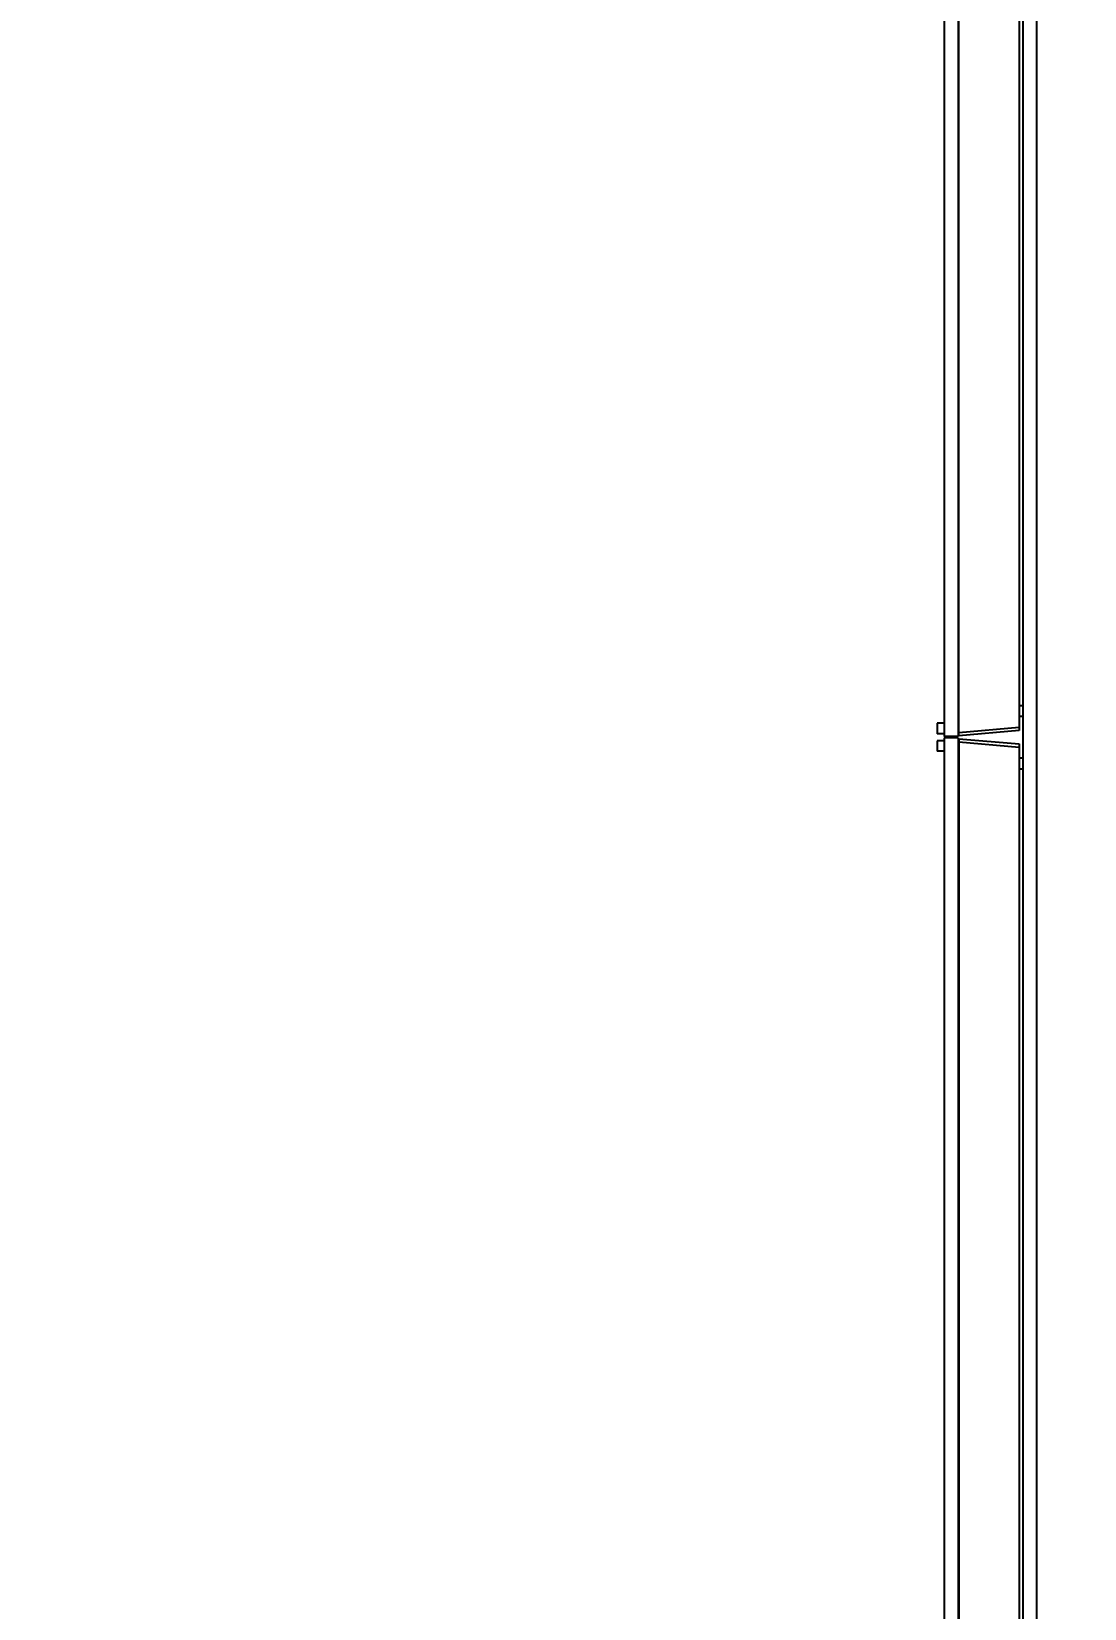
# Model space of a CAD drawing. Header units: millimetres. Extents: x -73584 to -37571, y -61249 to -50748.
# Drawn here: x -48449 to -48298.7, y -52735.1 to -52510 of the extents above; entities that cross this region are included whole.
import ezdxf

# ---------------------------------------------------------------- set-up
doc = ezdxf.new("R2010")
doc.units = ezdxf.units.MM
doc.header["$LTSCALE"] = 200
doc.header["$PDSIZE"] = -1
doc.layers.add('DIM', color=3, linetype='Continuous')
doc.styles.add('TSSD_Dimension', font='tssdeng.shx', dxfattribs={"width": 0.7, "bigfont": 'hztxt.shx'})
doc.dimstyles.new('TSSD_20_20', dxfattribs={"dimtxt": 60, "dimasz": 20, "dimexe": 20, "dimexo": 50, "dimgap": 20, "dimtad": 1, "dimdec": 0, "dimzin": 0, "dimdsep": 46, "dimtxsty": 'TSSD_Dimension', "dimblk": 'ARCHTICK', "dimcen": 0, "dimdle": 20, "dimclrt": 7, "dimadec": 0, "dimazin": 0, "dimtfac": 1, "dimtdec": 0, "dimtix": 1, "dimtmove": 2, "dimatfit": 3, "dimfxl": 1, "dimtolj": 1, "dimtzin": 0, "dimarcsym": 0})

# ---------------------------------------------------------------- blocks, each defined once
blk = doc.blocks.new('5569')
at = {"color": 7, "linetype": 'Continuous'}
for p, q in [((-46088.04, -54684.37), (-46088.04, -54934.17)), ((-46086.04, -54684.37), (-46086.04, -54934.17)), ((-46085.94, -54934.07), (-46085.94, -54684.47)), ((-46076.84, -54684.32), (-46076.84, -55184.22)), ((-46074.84, -55187.22), (-46074.84, -54684.32)), ((-46077.34, -54685.22), (-46077.34, -54933.31)), ((-46086.04, -54833.72), (-46085.94, -54833.62)), ((-46085.94, -54833.72), (-46086.04, -54833.72)), ((-46085.94, -54836.92), (-46086.04, -54836.92)), ((-46086.04, -54837.35), (-46085.94, -54837.35)), ((-46085.94, -54838.52), (-46086.04, -54838.52)), ((-46085.94, -54839.61), (-46086.04, -54839.61)), ((-46085.94, -54839.89), (-46086.04, -54839.89)), ((-46086.04, -54843.94), (-46085.94, -54843.94)), ((-46086.04, -54844.23), (-46085.94, -54844.23)), ((-46086.04, -54845.31), (-46085.94, -54845.31)), ((-46085.94, -54846.49), (-46086.04, -54846.49)), ((-46085.94, -54846.92), (-46086.04, -54846.92)), ((-46085.94, -54851.77), (-46086.04, -54851.77)), ((-46086.04, -54852.2), (-46085.94, -54852.2)), ((-46085.94, -54853.37), (-46086.04, -54853.37)), ((-46085.94, -54854.46), (-46086.04, -54854.46)), ((-46085.94, -54854.74), (-46086.04, -54854.74)), ((-46086.04, -54858.79), (-46085.94, -54858.79)), ((-46086.04, -54859.08), (-46085.94, -54859.08)), ((-46086.04, -54860.16), (-46085.94, -54860.16)), ((-46085.94, -54861.34), (-46086.04, -54861.34)), ((-46085.94, -54861.77), (-46086.04, -54861.77)), ((-46085.94, -54914.37), (-46086.04, -54914.37)), ((-46086.04, -54914.8), (-46085.94, -54914.8)), ((-46085.94, -54915.97), (-46086.04, -54915.97)), ((-46085.94, -54917.07), (-46086.04, -54917.07)), ((-46085.94, -54917.34), (-46086.04, -54917.34)), ((-46086.04, -54921.39), (-46085.94, -54921.39)), ((-46086.04, -54921.69), (-46085.94, -54921.69)), ((-46086.04, -54922.76), (-46085.94, -54922.76)), ((-46085.94, -54923.94), (-46086.04, -54923.94)), ((-46085.94, -54924.37), (-46086.04, -54924.37)), ((-46076.84, -54929.77), (-46077.34, -54929.77)), ((-46088.04, -54932.27), (-46089.04, -54932.27)), ((-46089.04, -54932.27), (-46089.04, -54933.77)), ((-46077.34, -54931.27), (-46076.84, -54931.27)), ((-46088.04, -54933.77), (-46089.04, -54933.77)), ((-46088.04, -54934.77), (-46089.04, -54934.77)), ((-46089.04, -54934.77), (-46089.04, -54936.27)), ((-46086.04, -54934.17), (-46088.04, -54934.17)), ((-46086.04, -54934.37), (-46088.04, -54934.37)), ((-46088.04, -54934.37), (-46088.04, -55184.17)), ((-46086.04, -54934.37), (-46086.04, -55184.17)), ((-46085.94, -54933.57), (-46077.34, -54932.82)), ((-46077.34, -54933.31), (-46085.94, -54934.07)), ((-46085.94, -54934.47), (-46077.34, -54935.22)), ((-46085.94, -54934.47), (-46085.94, -55184.07)), ((-46088.04, -54936.27), (-46089.04, -54936.27)), ((-46077.34, -54935.72), (-46085.94, -54934.96)), ((-46077.34, -54935.22), (-46077.34, -55183.31)), ((-46076.84, -54937.27), (-46077.34, -54937.27)), ((-46077.34, -54938.77), (-46076.84, -54938.77)), ((-46085.94, -54944.17), (-46086.04, -54944.17)), ((-46086.04, -54944.6), (-46085.94, -54944.6)), ((-46085.94, -54945.77), (-46086.04, -54945.77)), ((-46085.94, -54946.85), (-46086.04, -54946.85)), ((-46085.94, -54947.14), (-46086.04, -54947.14)), ((-46086.04, -54951.19), (-46085.94, -54951.19)), ((-46086.04, -54951.47), (-46085.94, -54951.47)), ((-46086.04, -54952.56), (-46085.94, -54952.56)), ((-46085.94, -54953.74), (-46086.04, -54953.74)), ((-46085.94, -54954.17), (-46086.04, -54954.17)), ((-46085.94, -55006.77), (-46086.04, -55006.77)), ((-46086.04, -55007.2), (-46085.94, -55007.2)), ((-46085.94, -55008.37), (-46086.04, -55008.37)), ((-46085.94, -55009.46), (-46086.04, -55009.46)), ((-46085.94, -55009.74), (-46086.04, -55009.74)), ((-46086.04, -55013.79), (-46085.94, -55013.79)), ((-46086.04, -55014.08), (-46085.94, -55014.08)), ((-46086.04, -55015.16), (-46085.94, -55015.16)), ((-46085.94, -55016.34), (-46086.04, -55016.34)), ((-46085.94, -55016.77), (-46086.04, -55016.77)), ((-46085.94, -55021.62), (-46086.04, -55021.62)), ((-46086.04, -55022.05), (-46085.94, -55022.05)), ((-46085.94, -55023.22), (-46086.04, -55023.22)), ((-46085.94, -55024.31), (-46086.04, -55024.31)), ((-46085.94, -55024.59), (-46086.04, -55024.59)), ((-46086.04, -55028.64), (-46085.94, -55028.64)), ((-46086.04, -55028.93), (-46085.94, -55028.93)), ((-46086.04, -55030.01), (-46085.94, -55030.01)), ((-46085.94, -55031.19), (-46086.04, -55031.19)), ((-46085.94, -55031.62), (-46086.04, -55031.62)), ((-46086.04, -55034.82), (-46085.94, -55034.82)), ((-46086.04, -55034.82), (-46085.94, -55034.92)), ((-46086.04, -55035.46), (-46085.94, -55035.36)), ((-46085.94, -55035.46), (-46086.04, -55035.46)), ((-46085.94, -55036.27), (-46086.04, -55036.27)), ((-46085.94, -55037.27), (-46086.04, -55037.27)), ((-46086.04, -55037.36), (-46085.94, -55037.36)), ((-46086.04, -55037.36), (-46085.94, -55037.46)), ((-46086.04, -55038), (-46085.94, -55037.9)), ((-46085.94, -55038), (-46086.04, -55038)), ((-46086.04, -55039.9), (-46085.94, -55039.9)), ((-46086.04, -55039.9), (-46085.94, -55040)), ((-46086.04, -55040.54), (-46085.94, -55040.44)), ((-46085.94, -55040.54), (-46086.04, -55040.54)), ((-46086.04, -55042.44), (-46085.94, -55042.44)), ((-46086.04, -55042.44), (-46085.94, -55042.54)), ((-46086.04, -55043.08), (-46085.94, -55042.98)), ((-46085.94, -55043.08), (-46086.04, -55043.08)), ((-46086.04, -55044.98), (-46085.94, -55044.98)), ((-46086.04, -55044.98), (-46085.94, -55045.08)), ((-46086.04, -55045.62), (-46085.94, -55045.52)), ((-46085.94, -55045.62), (-46086.04, -55045.62)), ((-46086.04, -55047.52), (-46085.94, -55047.52)), ((-46086.04, -55047.52), (-46085.94, -55047.62)), ((-46086.04, -55048.16), (-46085.94, -55048.06)), ((-46085.94, -55048.16), (-46086.04, -55048.16)), ((-46086.04, -55050.06), (-46085.94, -55050.06)), ((-46086.04, -55050.06), (-46085.94, -55050.16)), ((-46086.04, -55050.7), (-46085.94, -55050.6)), ((-46085.94, -55050.7), (-46086.04, -55050.7)), ((-46086.04, -55052.6), (-46085.94, -55052.6)), ((-46086.04, -55052.6), (-46085.94, -55052.7)), ((-46086.04, -55053.24), (-46085.94, -55053.14)), ((-46085.94, -55053.24), (-46086.04, -55053.24)), ((-46085.94, -55054.27), (-46086.04, -55054.27)), ((-46086.04, -55054.7), (-46085.94, -55054.7)), ((-46086.04, -55055.14), (-46085.94, -55055.14)), ((-46086.04, -55055.14), (-46085.94, -55055.24)), ((-46086.04, -55055.78), (-46085.94, -55055.68)), ((-46085.94, -55055.78), (-46086.04, -55055.78)), ((-46085.94, -55055.87), (-46086.04, -55055.87)), ((-46085.94, -55056.96), (-46086.04, -55056.96)), ((-46085.94, -55057.24), (-46086.04, -55057.24)), ((-46086.04, -55057.68), (-46085.94, -55057.68)), ((-46086.04, -55057.68), (-46085.94, -55057.78)), ((-46086.04, -55058.32), (-46085.94, -55058.22)), ((-46085.94, -55058.32), (-46086.04, -55058.32))]:
    blk.add_line(p, q, dxfattribs=at)
blk = doc.blocks.new('*U670')
at = {"layer": 'DIM', "color": 3}
blk.add_blockref('5569', (46037.07, 54931.02), dxfattribs=at)
blk = doc.blocks.new('*U671')
at = {"layer": 'DIM', "color": 0, "linetype": 'ByBlock', "lineweight": -2, "transparency": 16777216}
blk.add_blockref('*U670', (0, 2500), dxfattribs=at)
blk = doc.blocks.new('_ArchTick')
at = {"color": 0, "linetype": 'ByBlock'}
blk.add_lwpolyline([(-0.707, -0.707, 0.5, 0.5, 0), (0.707, 0.707, 0.5, 0.5, 0)], format="xyseb", dxfattribs=at)
blk = doc.blocks.new('*D678')
at = {"layer": 'Defpoints', "color": 0, "transparency": 16777216}
for p in [(-48671.17, -52360.66), (-48307.71, -52360.66), (-48307.71, -52860.66)]:
    blk.add_point(p, dxfattribs=at)
at = {"layer": 'DIM', "color": 0, "lineweight": -2, "transparency": 16777216}
for p, q in [((-48671.17, -52880.66), (-48671.17, -52340.66)), ((-48357.71, -52360.66), (-48691.17, -52360.66)), ((-48357.71, -52860.66), (-48691.17, -52860.66))]:
    blk.add_line(p, q, dxfattribs=at)
at = {"layer": 'DIM', "color": 0, "lineweight": -2, "transparency": 16777216, "xscale": 20, "yscale": 20, "zscale": 20}
for p, rotation in [((-48671.17, -52360.66), 90), ((-48671.17, -52860.66), 270)]:
    blk.add_blockref('_ArchTick', p, dxfattribs=dict(at, rotation=rotation))
at = {"layer": 'DIM', "color": 7, "transparency": 16777216, "insert": (-48722.32, -52610.66), "char_height": 60, "attachment_point": 5, "rotation": 90, "style": 'TSSD_Dimension'}
blk.add_mtext('\\A1;500 [1\'-7 3/4"]', dxfattribs=at)
blk = doc.blocks.new('*D1379')
at = {"layer": 'Defpoints', "color": 0, "transparency": 16777216}
for p in [(-48990.72, -52360.81), (-48318.41, -52360.81), (-48298.69, -55500.66)]:
    blk.add_point(p, dxfattribs=at)
at = {"layer": 'DIM', "color": 0, "lineweight": -2, "transparency": 16777216}
for p, q in [((-48990.72, -55520.66), (-48990.72, -52340.81)), ((-48368.41, -52360.81), (-49010.72, -52360.81)), ((-48348.69, -55500.66), (-49010.72, -55500.66))]:
    blk.add_line(p, q, dxfattribs=at)
at = {"layer": 'DIM', "color": 0, "lineweight": -2, "transparency": 16777216, "xscale": 20, "yscale": 20, "zscale": 20}
for p, rotation in [((-48990.72, -52360.81), 90), ((-48990.72, -55500.66), 270)]:
    blk.add_blockref('_ArchTick', p, dxfattribs=dict(at, rotation=rotation))
at = {"layer": 'DIM', "color": 7, "transparency": 16777216, "insert": (-49041.87, -53930.73), "char_height": 60, "attachment_point": 5, "rotation": 90, "style": 'TSSD_Dimension'}
blk.add_mtext('\\A1;3140 [10\'-3 1/2"]', dxfattribs=at)

msp = doc.modelspace()

# ---------------------------------------------------------------- block references
at = {"layer": 'DIM', "color": 3}
msp.add_blockref('*U671', (-48267.725, -55107.458), dxfattribs=at)

# ---------------------------------------------------------------- dimensions: what is measured, and where the dimension line sits
at = {"layer": 'DIM'}
for base, p1, p2, picture, middle in [((-48990.716, -52360.808), (-48298.691, -55500.658), (-48318.409, -52360.808), '*D1379', (-49041.87, -53930.733)), ((-48671.166, -52360.658), (-48307.71, -52860.658), (-48307.71, -52360.658), '*D678', (-48722.319, -52610.658))]:
    dim = msp.add_linear_dim(base=base, p1=p1, p2=p2, angle=90, dimstyle='TSSD_20_20', dxfattribs=at)
    dim.commit()
    dim.dimension.update_dxf_attribs({"geometry": picture, "text_midpoint": middle})

doc.saveas('drawing.dxf')
